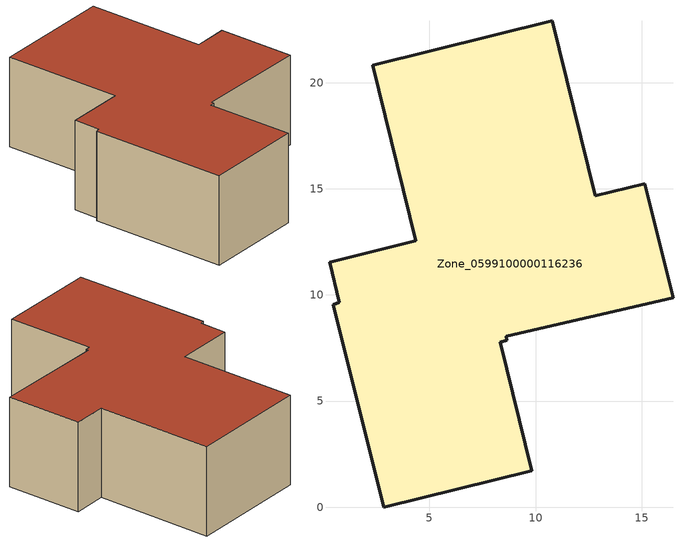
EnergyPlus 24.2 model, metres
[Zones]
Zone_0599100000116236
 floor ground (C_G): 4.36,12.54 2.32,20.82 10.78,22.91 12.82,14.66 15.15,15.23 16.47,9.87 8.61,8.04 8.63,7.86 8.33,7.78 9.83,1.72 2.85,0 0.48,9.54 0.74,9.66 0.29,11.54 z0
 wall outside (C_F): 12.82,14.66 10.78,22.91 2.32,20.82 4.36,12.54 0.29,11.54 0.74,9.66 0.48,9.54 2.85,0 9.83,1.72 8.33,7.78 8.63,7.86 8.61,8.04 16.47,9.87 15.15,15.23 12.82,14.66 z0:6.46
 roof outside (C_R): 0.29,11.54 0.74,9.66 0.48,9.54 2.85,0 9.83,1.72 8.33,7.78 8.63,7.86 8.61,8.04 16.47,9.87 15.15,15.23 12.82,14.66 10.78,22.91 2.32,20.82 4.36,12.54 z6.46
[BUILDING]
Pand.0599100000116236: North Axis=0; Terrain=City; Loads Convergence Tolerance Value=0.04; Temperature Convergence Tolerance Value=0.4; Solar Distribution=FullExterior; Maximum Number of Warmup Days=25; Minimum Number of Warmup Days=1
[Site:Location]
Rotterdam.The.Hague.AP_ZH_NLD Design_Conditions: Latitude=51.96; Longitude=4.45; Time Zone=1; Elevation=-4.5
[SITE:GROUNDTEMPERATURE:BUILDINGSURFACE]
18, 18, 18, 18, 18, 18, 18, 18, 18, 18, 18, 18
[MATERIAL] Thermal Absorptance=0.9; Solar Absorptance=0.7; Visible Absorptance=0.7
Name | Roughness | Thickness | Conductivity | Density | Specific Heat
G.D.1975-1991 | MediumSmooth | 0.15 | 0.288461 | 540 | 1210
F.D.1975-1991 | Rough | 0.3 | 0.230769 | 1920 | 840
R.D.1975-1991 | MediumRough | 0.2 | 0.153846 | 1500 | 1000
[CONSTRUCTION]
C_G: G.D.1975-1991
C_F: F.D.1975-1991
C_R: R.D.1975-1991
[ZONE]
Zone_0599100000116236: Type=1; Multiplier=1; Ceiling Height=Autocalculate; Volume=Autocalculate; Floor Area=autocalculate; Part of Total Floor Area=Yes
[ZONEINFILTRATION:DESIGNFLOWRATE]
Infil_Zone_0599100000116236: Zone or ZoneList or Space or SpaceList=Zone_0599100000116236; Schedule=AlwaysOn; Design Flow Rate Calculation Method=Flow/Area; Flow Rate per Floor Area=0.0042; Constant Term Coefficient=1; Temperature Term Coefficient=0; Velocity Term Coefficient=0; Velocity Squared Term Coefficient=0
[HVACTEMPLATE:ZONE:IDEALLOADSAIRSYSTEM]
Zone_0599100000116236: Maximum Heating Supply Air Temperature=50; Minimum Cooling Supply Air Temperature=13; Maximum Heating Supply Air Humidity Ratio=0.0156; Minimum Cooling Supply Air Humidity Ratio=0.0077; Heating Limit=NoLimit; Cooling Limit=NoLimit; Dehumidification Control Type=ConstantSensibleHeatRatio; Cooling Sensible Heat Ratio=0.7; Dehumidification Setpoint=60; Humidification Control Type=None; Humidification Setpoint=30; Outdoor Air Method=None; Outdoor Air Flow Rate per Person=0.00944; Outdoor Air Flow Rate per Zone Floor Area=0; Outdoor Air Flow Rate per Zone=0; Demand Controlled Ventilation Type=None; Outdoor Air Economizer Type=NoEconomizer; Heat Recovery Type=None; Sensible Heat Recovery Effectiveness=0.7; Latent Heat Recovery Effectiveness=0.65
[ZONECONTROL:THERMOSTAT]
ThermostatControl_Zone_0599100000116236: Zone or ZoneList=Zone_0599100000116236; Control Type Schedule=DualSetpointControlType; Control 1=Thermostat_Zone_0599100000116236; Temperature Difference Between Cutout And Setpoint=0
[THERMOSTATSETPOINT:DUALSETPOINT]
Thermostat_Zone_0599100000116236: Heating Setpoint Temperature Schedule=HeatingSetpoint_Zone_0599100000116236; Cooling Setpoint Temperature Schedule=CoolingSetpoint_Zone_0599100000116236
[SCHEDULE:COMPACT]
HeatingSetpoint_Zone_0599100000116236: Through: 12/31, For: AllDays, Until: 24:00, 21
CoolingSetpoint_Zone_0599100000116236: Through: 12/31, For: AllDays, Until: 24:00, 24
DualSetpointControlType: Through: 12/31, For: AllDays, Until: 24:00, 4
AlwaysOn: Through: 12/31, For: AllDays, Until: 24:00, 1
